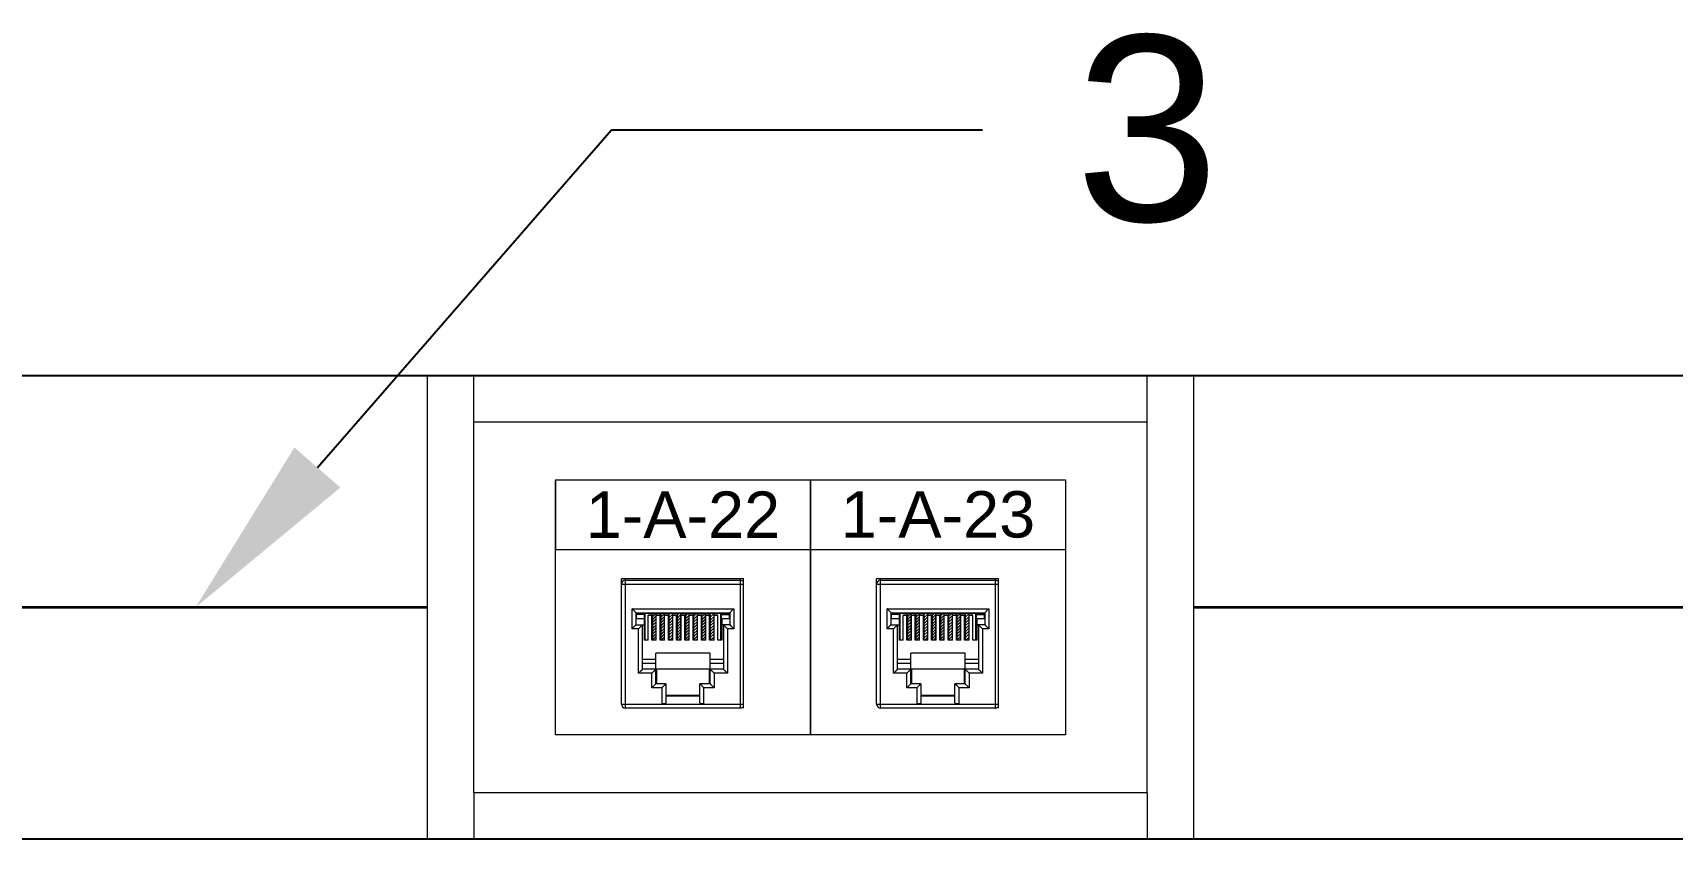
# Model space of a CAD drawing. Header units: millimetres. Extents: x 1256 to 2931, y 3298 to 3694.
# Drawn here: x 2271.39 to 2306.75, y 3450.24 to 3467.63 of the extents above; entities that cross this region are included whole.
import ezdxf
from ezdxf import colors
from ezdxf.entities.mleader import LeaderData, LeaderLine
from ezdxf.math import Vec2, Vec3

# ---------------------------------------------------------------- set-up
doc = ezdxf.new("R2010")
doc.units = ezdxf.units.MM
for name, color, linetype, lineweight in [('Canales', 250, 'Continuous', 25), ('Directrius', 1, 'Continuous', 35), ('R+D+I', 1, 'Continuous', 35), ('Roseta', 250, 'Continuous', 5)]:
    doc.layers.add(name, color=color, linetype=linetype, lineweight=lineweight)
doc.styles.get("Standard").update_dxf_attribs({"font": 'Arial.ttf'})
pattern_1 = [(45, (2164.1118, 3340.090486), (-0.03132663, 0.03132663), [])]
pattern_2 = [(45, (2169.6118, 3340.090486), (-0.03132663, 0.03132663), [])]

msp = doc.modelspace()

# ---------------------------------------------------------------- hatches: boundary and pattern name
at = {"layer": 'Roseta'}
h = msp.add_hatch(dxfattribs=at)
h.set_pattern_fill('ANSI31', color=256, scale=0.013954, style=0)
h.set_pattern_definition(pattern_1)
h.paths.add_polyline_path([(2284.832, 3455.112), (2284.773, 3455.112), (2284.758, 3455.111), (2284.758, 3454.535), (2284.832, 3454.535)])
h = msp.add_hatch(dxfattribs=at)
h.set_pattern_fill('ANSI31', color=256, scale=0.013954, style=0)
h.set_pattern_definition(pattern_1)
h.paths.add_polyline_path([(2285.01, 3455.112), (2284.947, 3455.112), (2284.935, 3455.111), (2284.935, 3454.535), (2285.01, 3454.535)])
h.paths.add_polyline_path([(2285.186, 3455.112), (2285.111, 3455.112), (2285.111, 3454.535), (2285.186, 3454.535)])
h.paths.add_polyline_path([(2285.364, 3455.112), (2285.289, 3455.112), (2285.289, 3454.535), (2285.364, 3454.535)])
h.paths.add_polyline_path([(2285.541, 3455.112), (2285.466, 3455.112), (2285.466, 3454.535), (2285.541, 3454.535)])
h.paths.add_polyline_path([(2285.643, 3454.535), (2285.718, 3454.535), (2285.718, 3455.112), (2285.643, 3455.112)])
h.paths.add_polyline_path([(2285.822, 3454.535), (2285.896, 3454.535), (2285.896, 3455.112), (2285.822, 3455.112)])
h = msp.add_hatch(dxfattribs=at)
h.set_pattern_fill('ANSI31', color=256, scale=0.013954, style=0)
h.set_pattern_definition(pattern_1)
h.paths.add_polyline_path([(2286.002, 3454.535), (2286.077, 3454.535), (2286.077, 3455.112), (2286.072, 3455.112), (2286.002, 3455.112)])
h = msp.add_hatch(dxfattribs=at)
h.set_pattern_fill('ANSI31', color=256, scale=0.013954, style=0)
h.set_pattern_definition(pattern_2)
h.paths.add_polyline_path([(2290.332, 3455.112), (2290.273, 3455.112), (2290.258, 3455.111), (2290.258, 3454.535), (2290.332, 3454.535)])
h = msp.add_hatch(dxfattribs=at)
h.set_pattern_fill('ANSI31', color=256, scale=0.013954, style=0)
h.set_pattern_definition(pattern_2)
h.paths.add_polyline_path([(2290.51, 3455.112), (2290.447, 3455.112), (2290.435, 3455.111), (2290.435, 3454.535), (2290.51, 3454.535)])
h.paths.add_polyline_path([(2290.686, 3455.112), (2290.611, 3455.112), (2290.611, 3454.535), (2290.686, 3454.535)])
h.paths.add_polyline_path([(2290.864, 3455.112), (2290.789, 3455.112), (2290.789, 3454.535), (2290.864, 3454.535)])
h.paths.add_polyline_path([(2291.041, 3455.112), (2290.966, 3455.112), (2290.966, 3454.535), (2291.041, 3454.535)])
h.paths.add_polyline_path([(2291.143, 3454.535), (2291.218, 3454.535), (2291.218, 3455.112), (2291.143, 3455.112)])
h.paths.add_polyline_path([(2291.322, 3454.535), (2291.396, 3454.535), (2291.396, 3455.112), (2291.322, 3455.112)])
h = msp.add_hatch(dxfattribs=at)
h.set_pattern_fill('ANSI31', color=256, scale=0.013954, style=0)
h.set_pattern_definition(pattern_2)
h.paths.add_polyline_path([(2291.502, 3454.535), (2291.577, 3454.535), (2291.577, 3455.112), (2291.572, 3455.112), (2291.502, 3455.112)])

# ---------------------------------------------------------------- linework, layer by layer
at = {"layer": 'Canales'}
for p, q in [((2202.104, 3460.239), (2342.104, 3460.239)), ((2342.104, 3450.239), (2202.104, 3450.239))]:
    msp.add_line(p, q, dxfattribs=at)
at = {"layer": 'R+D+I'}
for p, q in [((2279.904, 3455.239), (2269.904, 3455.239)), ((2325.144, 3455.239), (2296.424, 3455.239))]:
    msp.add_line(p, q, dxfattribs=at)
at = {"layer": 'Roseta'}
for p, q in [((2279.904, 3460.239), (2296.424, 3460.239)), ((2279.904, 3450.239), (2279.904, 3460.239)), ((2280.904, 3451.239), (2280.904, 3460.239)), ((2295.424, 3451.239), (2295.424, 3460.239)), ((2296.424, 3460.239), (2296.424, 3450.239)), ((2280.904, 3459.239), (2295.424, 3459.239)), ((2282.664, 3457.989), (2288.164, 3457.989)), ((2282.664, 3452.489), (2282.664, 3457.989)), ((2282.664, 3457.989), (2282.664, 3456.489)), ((2288.164, 3457.989), (2288.164, 3452.489)), ((2288.164, 3457.989), (2293.664, 3457.989)), ((2288.164, 3452.489), (2288.164, 3457.989)), ((2288.164, 3452.489), (2288.164, 3457.989)), ((2293.664, 3457.989), (2293.664, 3452.489)), ((2282.664, 3456.489), (2293.664, 3456.489)), ((2284.089, 3455.859), (2286.723, 3455.859)), ((2289.589, 3455.859), (2292.223, 3455.859)), ((2286.653, 3453.068), (2284.176, 3453.068)), ((2292.153, 3453.068), (2289.676, 3453.068)), ((2288.164, 3452.489), (2282.664, 3452.489)), ((2293.664, 3452.489), (2288.164, 3452.489)), ((2295.424, 3451.239), (2280.904, 3451.239)), ((2280.904, 3451.239), (2280.904, 3450.239)), ((2295.424, 3451.239), (2295.424, 3450.239)), ((2296.424, 3450.239), (2279.904, 3450.239))]:
    msp.add_line(p, q, dxfattribs=at)
at = {"layer": 'Roseta', "linetype": 'Continuous'}
for p, q in [((2284.089, 3453.155), (2284.089, 3455.859)), ((2284.089, 3455.736), (2286.723, 3455.736)), ((2284.176, 3453.068), (2284.176, 3455.859)), ((2284.176, 3455.824), (2286.653, 3455.824)), ((2286.653, 3453.068), (2286.653, 3455.859)), ((2286.723, 3453.068), (2286.723, 3455.859)), ((2289.589, 3453.155), (2289.589, 3455.859)), ((2289.589, 3455.736), (2292.223, 3455.736)), ((2289.676, 3453.068), (2289.676, 3455.859)), ((2289.676, 3455.824), (2292.153, 3455.824)), ((2292.153, 3453.068), (2292.153, 3455.859)), ((2292.223, 3453.068), (2292.223, 3455.859)), ((2284.316, 3455.211), (2286.513, 3455.211)), ((2284.316, 3454.777), (2284.316, 3455.211)), ((2284.403, 3455.124), (2286.426, 3455.124)), ((2284.403, 3454.864), (2284.403, 3455.124)), ((2284.403, 3455.124), (2284.403, 3455.124)), ((2284.403, 3455.112), (2286.426, 3455.112)), ((2284.403, 3455.072), (2284.411, 3455.072)), ((2284.411, 3454.995), (2284.411, 3455.112)), ((2284.586, 3455.082), (2284.411, 3455.082)), ((2284.586, 3454.995), (2284.411, 3454.995)), ((2284.577, 3454.995), (2284.577, 3454.535)), ((2284.586, 3454.535), (2284.586, 3455.112)), ((2284.595, 3455.112), (2284.595, 3454.535)), ((2284.662, 3454.535), (2284.662, 3455.073)), ((2284.662, 3455.073), (2284.744, 3455.073)), ((2284.744, 3455.072), (2284.662, 3455.072)), ((2284.744, 3454.535), (2284.744, 3455.073)), ((2284.751, 3455.112), (2284.751, 3454.535)), ((2284.758, 3455.112), (2284.758, 3454.535)), ((2284.773, 3455.112), (2284.758, 3455.111)), ((2284.832, 3455.112), (2284.832, 3454.535)), ((2284.84, 3454.535), (2284.84, 3455.073)), ((2284.84, 3455.073), (2284.922, 3455.073)), ((2284.922, 3455.072), (2284.84, 3455.072)), ((2284.922, 3454.535), (2284.922, 3455.073)), ((2284.93, 3455.112), (2284.93, 3454.535)), ((2284.935, 3455.112), (2284.935, 3454.535)), ((2284.947, 3455.112), (2284.935, 3455.111)), ((2285.01, 3455.112), (2285.01, 3454.535)), ((2285.018, 3454.535), (2285.018, 3455.073)), ((2285.018, 3455.073), (2285.1, 3455.073)), ((2285.1, 3455.072), (2285.018, 3455.072)), ((2285.1, 3454.535), (2285.1, 3455.073)), ((2285.109, 3455.112), (2285.109, 3454.535)), ((2285.111, 3455.112), (2285.111, 3454.535)), ((2285.186, 3455.112), (2285.186, 3454.535)), ((2285.196, 3454.535), (2285.196, 3455.073)), ((2285.196, 3455.073), (2285.277, 3455.073)), ((2285.277, 3455.072), (2285.196, 3455.072)), ((2285.277, 3454.535), (2285.277, 3455.073)), ((2285.287, 3455.112), (2285.287, 3454.535)), ((2285.289, 3455.112), (2285.289, 3454.535)), ((2285.364, 3455.112), (2285.364, 3454.535)), ((2285.373, 3454.535), (2285.373, 3455.073)), ((2285.373, 3455.073), (2285.455, 3455.073)), ((2285.455, 3455.072), (2285.373, 3455.072)), ((2285.455, 3454.535), (2285.455, 3455.073)), ((2285.466, 3455.112), (2285.466, 3454.535)), ((2285.541, 3455.112), (2285.541, 3454.535)), ((2285.541, 3455.112), (2285.541, 3454.535)), ((2285.551, 3454.535), (2285.551, 3455.073)), ((2285.551, 3455.073), (2285.633, 3455.073)), ((2285.633, 3455.072), (2285.551, 3455.072)), ((2285.633, 3454.535), (2285.633, 3455.073)), ((2285.643, 3455.112), (2285.643, 3454.535)), ((2285.718, 3455.112), (2285.718, 3454.535)), ((2285.719, 3455.112), (2285.719, 3454.535)), ((2285.729, 3454.535), (2285.729, 3455.073)), ((2285.729, 3455.073), (2285.811, 3455.073)), ((2285.811, 3455.072), (2285.729, 3455.072)), ((2285.811, 3454.535), (2285.811, 3455.073)), ((2285.822, 3455.112), (2285.822, 3454.535)), ((2285.896, 3455.112), (2285.896, 3454.535)), ((2285.9, 3455.112), (2285.9, 3454.535)), ((2285.907, 3454.535), (2285.907, 3455.073)), ((2285.907, 3455.073), (2285.989, 3455.073)), ((2285.989, 3455.072), (2285.907, 3455.072)), ((2285.989, 3454.535), (2285.989, 3455.073)), ((2286.002, 3455.112), (2286.002, 3454.535)), ((2286.077, 3455.112), (2286.072, 3455.112)), ((2286.077, 3455.113), (2286.077, 3455.112)), ((2286.077, 3455.112), (2286.077, 3454.535)), ((2286.081, 3455.112), (2286.081, 3454.535)), ((2286.085, 3454.535), (2286.085, 3455.073)), ((2286.085, 3455.073), (2286.167, 3455.073)), ((2286.167, 3455.072), (2286.085, 3455.072)), ((2286.167, 3454.535), (2286.167, 3455.073)), ((2286.234, 3454.535), (2286.234, 3455.112)), ((2286.243, 3454.535), (2286.243, 3455.112)), ((2286.243, 3455.082), (2286.417, 3455.082)), ((2286.417, 3454.995), (2286.243, 3454.995)), ((2286.252, 3454.995), (2286.252, 3454.535)), ((2286.417, 3454.995), (2286.417, 3455.112)), ((2286.426, 3455.072), (2286.417, 3455.072)), ((2286.426, 3455.124), (2286.426, 3454.864)), ((2286.426, 3455.124), (2286.426, 3455.124)), ((2286.513, 3455.211), (2286.513, 3454.777)), ((2289.816, 3455.211), (2292.013, 3455.211)), ((2289.816, 3454.777), (2289.816, 3455.211)), ((2289.903, 3455.124), (2291.926, 3455.124)), ((2289.903, 3454.864), (2289.903, 3455.124)), ((2289.903, 3455.124), (2289.903, 3455.124)), ((2289.903, 3455.112), (2291.926, 3455.112)), ((2289.903, 3455.072), (2289.911, 3455.072)), ((2289.911, 3454.995), (2289.911, 3455.112)), ((2290.086, 3455.082), (2289.911, 3455.082)), ((2290.086, 3454.995), (2289.911, 3454.995)), ((2290.077, 3454.995), (2290.077, 3454.535)), ((2290.086, 3454.535), (2290.086, 3455.112)), ((2290.095, 3455.112), (2290.095, 3454.535)), ((2290.162, 3454.535), (2290.162, 3455.073)), ((2290.162, 3455.073), (2290.244, 3455.073)), ((2290.244, 3455.072), (2290.162, 3455.072)), ((2290.244, 3454.535), (2290.244, 3455.073)), ((2290.251, 3455.112), (2290.251, 3454.535)), ((2290.258, 3455.112), (2290.258, 3454.535)), ((2290.273, 3455.112), (2290.258, 3455.111)), ((2290.332, 3455.112), (2290.332, 3454.535)), ((2290.34, 3454.535), (2290.34, 3455.073)), ((2290.34, 3455.073), (2290.422, 3455.073)), ((2290.422, 3455.072), (2290.34, 3455.072)), ((2290.422, 3454.535), (2290.422, 3455.073)), ((2290.43, 3455.112), (2290.43, 3454.535)), ((2290.435, 3455.112), (2290.435, 3454.535)), ((2290.447, 3455.112), (2290.435, 3455.111)), ((2290.51, 3455.112), (2290.51, 3454.535)), ((2290.518, 3454.535), (2290.518, 3455.073)), ((2290.518, 3455.073), (2290.6, 3455.073)), ((2290.6, 3455.072), (2290.518, 3455.072)), ((2290.6, 3454.535), (2290.6, 3455.073)), ((2290.609, 3455.112), (2290.609, 3454.535)), ((2290.611, 3455.112), (2290.611, 3454.535)), ((2290.686, 3455.112), (2290.686, 3454.535)), ((2290.696, 3454.535), (2290.696, 3455.073)), ((2290.696, 3455.073), (2290.777, 3455.073)), ((2290.777, 3455.072), (2290.696, 3455.072)), ((2290.777, 3454.535), (2290.777, 3455.073)), ((2290.787, 3455.112), (2290.787, 3454.535)), ((2290.789, 3455.112), (2290.789, 3454.535)), ((2290.864, 3455.112), (2290.864, 3454.535)), ((2290.873, 3454.535), (2290.873, 3455.073)), ((2290.873, 3455.073), (2290.955, 3455.073)), ((2290.955, 3455.072), (2290.873, 3455.072)), ((2290.955, 3454.535), (2290.955, 3455.073)), ((2290.966, 3455.112), (2290.966, 3454.535)), ((2291.041, 3455.112), (2291.041, 3454.535)), ((2291.041, 3455.112), (2291.041, 3454.535)), ((2291.051, 3454.535), (2291.051, 3455.073)), ((2291.051, 3455.073), (2291.133, 3455.073)), ((2291.133, 3455.072), (2291.051, 3455.072)), ((2291.133, 3454.535), (2291.133, 3455.073)), ((2291.143, 3455.112), (2291.143, 3454.535)), ((2291.218, 3455.112), (2291.218, 3454.535)), ((2291.219, 3455.112), (2291.219, 3454.535)), ((2291.229, 3454.535), (2291.229, 3455.073)), ((2291.229, 3455.073), (2291.311, 3455.073)), ((2291.311, 3455.072), (2291.229, 3455.072)), ((2291.311, 3454.535), (2291.311, 3455.073)), ((2291.322, 3455.112), (2291.322, 3454.535)), ((2291.396, 3455.112), (2291.396, 3454.535)), ((2291.4, 3455.112), (2291.4, 3454.535)), ((2291.407, 3454.535), (2291.407, 3455.073)), ((2291.407, 3455.073), (2291.489, 3455.073)), ((2291.489, 3455.072), (2291.407, 3455.072)), ((2291.489, 3454.535), (2291.489, 3455.073)), ((2291.502, 3455.112), (2291.502, 3454.535)), ((2291.577, 3455.112), (2291.572, 3455.112)), ((2291.577, 3455.113), (2291.577, 3455.112)), ((2291.577, 3455.112), (2291.577, 3454.535)), ((2291.581, 3455.112), (2291.581, 3454.535)), ((2291.585, 3454.535), (2291.585, 3455.073)), ((2291.585, 3455.073), (2291.667, 3455.073)), ((2291.667, 3455.072), (2291.585, 3455.072)), ((2291.667, 3454.535), (2291.667, 3455.073)), ((2291.734, 3454.535), (2291.734, 3455.112)), ((2291.743, 3454.535), (2291.743, 3455.112)), ((2291.743, 3455.082), (2291.917, 3455.082)), ((2291.917, 3454.995), (2291.743, 3454.995)), ((2291.752, 3454.995), (2291.752, 3454.535)), ((2291.917, 3454.995), (2291.917, 3455.112)), ((2291.926, 3455.072), (2291.917, 3455.072)), ((2291.926, 3455.124), (2291.926, 3454.864)), ((2291.926, 3455.124), (2291.926, 3455.124)), ((2292.013, 3455.211), (2292.013, 3454.777)), ((2284.455, 3454.777), (2284.316, 3454.777)), ((2284.403, 3454.864), (2284.577, 3454.864)), ((2284.455, 3453.818), (2284.455, 3454.777)), ((2284.542, 3453.905), (2284.542, 3454.864)), ((2286.426, 3454.864), (2286.252, 3454.864)), ((2286.286, 3454.864), (2286.286, 3453.905)), ((2286.513, 3454.777), (2286.374, 3454.777)), ((2286.374, 3454.777), (2286.374, 3453.818)), ((2289.955, 3454.777), (2289.816, 3454.777)), ((2289.903, 3454.864), (2290.077, 3454.864)), ((2289.955, 3453.818), (2289.955, 3454.777)), ((2290.042, 3453.905), (2290.042, 3454.864)), ((2291.926, 3454.864), (2291.752, 3454.864)), ((2291.786, 3454.864), (2291.786, 3453.905)), ((2292.013, 3454.777), (2291.874, 3454.777)), ((2291.874, 3454.777), (2291.874, 3453.818)), ((2284.662, 3454.535), (2284.577, 3454.535)), ((2284.84, 3454.535), (2284.744, 3454.535)), ((2284.83, 3453.591), (2284.83, 3454.254)), ((2285.999, 3454.254), (2284.83, 3454.254)), ((2285.018, 3454.535), (2284.922, 3454.535)), ((2285.196, 3454.535), (2285.1, 3454.535)), ((2285.373, 3454.535), (2285.277, 3454.535)), ((2285.551, 3454.535), (2285.455, 3454.535)), ((2285.729, 3454.535), (2285.633, 3454.535)), ((2285.907, 3454.535), (2285.811, 3454.535)), ((2286.085, 3454.535), (2285.989, 3454.535)), ((2285.999, 3453.591), (2285.999, 3454.254)), ((2286.252, 3454.535), (2286.167, 3454.535)), ((2290.162, 3454.535), (2290.077, 3454.535)), ((2290.34, 3454.535), (2290.244, 3454.535)), ((2290.33, 3453.591), (2290.33, 3454.254)), ((2291.499, 3454.254), (2290.33, 3454.254)), ((2290.518, 3454.535), (2290.422, 3454.535)), ((2290.696, 3454.535), (2290.6, 3454.535)), ((2290.873, 3454.535), (2290.777, 3454.535)), ((2291.051, 3454.535), (2290.955, 3454.535)), ((2291.229, 3454.535), (2291.133, 3454.535)), ((2291.407, 3454.535), (2291.311, 3454.535)), ((2291.585, 3454.535), (2291.489, 3454.535)), ((2291.499, 3453.591), (2291.499, 3454.254)), ((2291.752, 3454.535), (2291.667, 3454.535)), ((2284.83, 3454.114), (2284.542, 3454.114)), ((2284.83, 3454.027), (2284.542, 3454.027)), ((2286.286, 3453.905), (2284.542, 3453.905)), ((2284.834, 3453.905), (2284.834, 3453.591)), ((2284.842, 3453.905), (2284.842, 3453.591)), ((2285.987, 3453.591), (2285.987, 3453.905)), ((2285.995, 3453.591), (2285.995, 3453.905)), ((2286.286, 3454.114), (2285.999, 3454.114)), ((2286.286, 3454.027), (2285.999, 3454.027)), ((2290.33, 3454.114), (2290.042, 3454.114)), ((2290.33, 3454.027), (2290.042, 3454.027)), ((2291.786, 3453.905), (2290.042, 3453.905)), ((2290.334, 3453.905), (2290.334, 3453.591)), ((2290.342, 3453.905), (2290.342, 3453.591)), ((2291.487, 3453.591), (2291.487, 3453.905)), ((2291.495, 3453.591), (2291.495, 3453.905)), ((2291.786, 3454.114), (2291.499, 3454.114)), ((2291.786, 3454.027), (2291.499, 3454.027)), ((2284.743, 3453.818), (2284.455, 3453.818)), ((2284.743, 3453.504), (2284.743, 3453.818)), ((2285.048, 3453.591), (2284.83, 3453.591)), ((2285.048, 3453.591), (2285.048, 3453.181)), ((2285.781, 3453.181), (2285.781, 3453.591)), ((2285.999, 3453.591), (2285.781, 3453.591)), ((2286.086, 3453.818), (2286.086, 3453.504)), ((2286.374, 3453.818), (2286.086, 3453.818)), ((2290.243, 3453.818), (2289.955, 3453.818)), ((2290.243, 3453.504), (2290.243, 3453.818)), ((2290.548, 3453.591), (2290.33, 3453.591)), ((2290.548, 3453.591), (2290.548, 3453.181)), ((2291.281, 3453.181), (2291.281, 3453.591)), ((2291.499, 3453.591), (2291.281, 3453.591)), ((2291.586, 3453.818), (2291.586, 3453.504)), ((2291.874, 3453.818), (2291.586, 3453.818)), ((2284.961, 3453.504), (2284.743, 3453.504)), ((2284.961, 3453.504), (2284.961, 3453.155)), ((2285.048, 3453.347), (2285.781, 3453.347)), ((2285.048, 3453.338), (2285.781, 3453.338)), ((2285.048, 3453.329), (2285.781, 3453.329)), ((2285.868, 3453.155), (2285.868, 3453.504)), ((2286.086, 3453.504), (2285.868, 3453.504)), ((2290.461, 3453.504), (2290.243, 3453.504)), ((2290.461, 3453.504), (2290.461, 3453.155)), ((2290.548, 3453.347), (2291.281, 3453.347)), ((2290.548, 3453.338), (2291.281, 3453.338)), ((2290.548, 3453.329), (2291.281, 3453.329)), ((2291.368, 3453.155), (2291.368, 3453.504)), ((2291.586, 3453.504), (2291.368, 3453.504)), ((2284.089, 3453.155), (2286.723, 3453.155)), ((2289.589, 3453.155), (2292.223, 3453.155))]:
    msp.add_line(p, q, dxfattribs=at)
for centre, start, end in [((2284.176, 3455.736), 90, 180), ((2286.653, 3455.736), 36.2342, 90), ((2289.676, 3455.736), 90, 180), ((2292.153, 3455.736), 36.2342, 90), ((2284.176, 3453.155), 180, 270), ((2286.653, 3453.155), 270, 323.2664), ((2289.676, 3453.155), 180, 270), ((2292.153, 3453.155), 270, 323.2664)]:
    msp.add_arc(centre, 0.0872, start, end, dxfattribs=at)
for points, start_tangent, end_tangent in [([(2284.403, 3455.124), (2284.4, 3455.127), (2284.392, 3455.134), (2284.382, 3455.144), (2284.371, 3455.156), (2284.358, 3455.169), (2284.344, 3455.183), (2284.33, 3455.197), (2284.316, 3455.211)], (-0.707107, 0.707107), (-0.707107, 0.707107)), ([(2286.426, 3455.124), (2286.429, 3455.127), (2286.436, 3455.134), (2286.446, 3455.144), (2286.458, 3455.156), (2286.471, 3455.169), (2286.485, 3455.183), (2286.499, 3455.197), (2286.513, 3455.211)], (0.707107, 0.707107), (0.707107, 0.707107)), ([(2289.903, 3455.124), (2289.9, 3455.127), (2289.892, 3455.134), (2289.882, 3455.144), (2289.871, 3455.156), (2289.858, 3455.169), (2289.844, 3455.183), (2289.83, 3455.197), (2289.816, 3455.211)], (-0.707107, 0.707107), (-0.707107, 0.707107)), ([(2291.926, 3455.124), (2291.929, 3455.127), (2291.936, 3455.134), (2291.946, 3455.144), (2291.958, 3455.156), (2291.971, 3455.169), (2291.985, 3455.183), (2291.999, 3455.197), (2292.013, 3455.211)], (0.707107, 0.707107), (0.707107, 0.707107)), ([(2284.316, 3454.777), (2284.33, 3454.791), (2284.344, 3454.806), (2284.358, 3454.82), (2284.371, 3454.833), (2284.383, 3454.845), (2284.393, 3454.855), (2284.4, 3454.862), (2284.403, 3454.864)], (0.707107, 0.707107), (0.707107, 0.707107)), ([(2284.455, 3454.777), (2284.469, 3454.791), (2284.484, 3454.806), (2284.498, 3454.82), (2284.511, 3454.833), (2284.523, 3454.845), (2284.533, 3454.855), (2284.54, 3454.862), (2284.542, 3454.864)], (0.707107, 0.707107), (0.707107, 0.707107)), ([(2286.374, 3454.777), (2286.36, 3454.791), (2286.345, 3454.806), (2286.331, 3454.82), (2286.318, 3454.833), (2286.306, 3454.845), (2286.296, 3454.855), (2286.289, 3454.862), (2286.286, 3454.864)], (-0.707107, 0.707107), (-0.707107, 0.707107)), ([(2286.513, 3454.777), (2286.499, 3454.791), (2286.485, 3454.806), (2286.471, 3454.82), (2286.457, 3454.833), (2286.446, 3454.845), (2286.436, 3454.855), (2286.429, 3454.862), (2286.426, 3454.864)], (-0.707107, 0.707107), (-0.707107, 0.707107)), ([(2289.816, 3454.777), (2289.83, 3454.791), (2289.844, 3454.806), (2289.858, 3454.82), (2289.871, 3454.833), (2289.883, 3454.845), (2289.893, 3454.855), (2289.9, 3454.862), (2289.903, 3454.864)], (0.707107, 0.707107), (0.707107, 0.707107)), ([(2289.955, 3454.777), (2289.969, 3454.791), (2289.984, 3454.806), (2289.998, 3454.82), (2290.011, 3454.833), (2290.023, 3454.845), (2290.033, 3454.855), (2290.04, 3454.862), (2290.042, 3454.864)], (0.707107, 0.707107), (0.707107, 0.707107)), ([(2291.874, 3454.777), (2291.86, 3454.791), (2291.845, 3454.806), (2291.831, 3454.82), (2291.818, 3454.833), (2291.806, 3454.845), (2291.796, 3454.855), (2291.789, 3454.862), (2291.786, 3454.864)], (-0.707107, 0.707107), (-0.707107, 0.707107)), ([(2292.013, 3454.777), (2291.999, 3454.791), (2291.985, 3454.806), (2291.971, 3454.82), (2291.957, 3454.833), (2291.946, 3454.845), (2291.936, 3454.855), (2291.929, 3454.862), (2291.926, 3454.864)], (-0.707107, 0.707107), (-0.707107, 0.707107)), ([(2284.455, 3453.818), (2284.469, 3453.832), (2284.484, 3453.846), (2284.498, 3453.86), (2284.511, 3453.874), (2284.523, 3453.885), (2284.533, 3453.895), (2284.54, 3453.902), (2284.542, 3453.905)], (0.707107, 0.707107), (0.707107, 0.707107)), ([(2284.743, 3453.818), (2284.757, 3453.832), (2284.771, 3453.846), (2284.785, 3453.86), (2284.799, 3453.874), (2284.811, 3453.885), (2284.82, 3453.895), (2284.827, 3453.902), (2284.83, 3453.905)], (0.707107, 0.707107), (0.707107, 0.707107)), ([(2286.086, 3453.818), (2286.072, 3453.832), (2286.057, 3453.846), (2286.043, 3453.86), (2286.03, 3453.874), (2286.018, 3453.885), (2286.008, 3453.895), (2286.001, 3453.902), (2285.999, 3453.905)], (-0.707107, 0.707107), (-0.707107, 0.707107)), ([(2286.374, 3453.818), (2286.36, 3453.832), (2286.345, 3453.846), (2286.331, 3453.86), (2286.318, 3453.874), (2286.306, 3453.885), (2286.296, 3453.895), (2286.289, 3453.902), (2286.286, 3453.905)], (-0.707107, 0.707107), (-0.707107, 0.707107)), ([(2289.955, 3453.818), (2289.969, 3453.832), (2289.984, 3453.846), (2289.998, 3453.86), (2290.011, 3453.874), (2290.023, 3453.885), (2290.033, 3453.895), (2290.04, 3453.902), (2290.042, 3453.905)], (0.707107, 0.707107), (0.707107, 0.707107)), ([(2290.243, 3453.818), (2290.257, 3453.832), (2290.271, 3453.846), (2290.285, 3453.86), (2290.299, 3453.874), (2290.311, 3453.885), (2290.32, 3453.895), (2290.327, 3453.902), (2290.33, 3453.905)], (0.707107, 0.707107), (0.707107, 0.707107)), ([(2291.586, 3453.818), (2291.572, 3453.832), (2291.557, 3453.846), (2291.543, 3453.86), (2291.53, 3453.874), (2291.518, 3453.885), (2291.508, 3453.895), (2291.501, 3453.902), (2291.499, 3453.905)], (-0.707107, 0.707107), (-0.707107, 0.707107)), ([(2291.874, 3453.818), (2291.86, 3453.832), (2291.845, 3453.846), (2291.831, 3453.86), (2291.818, 3453.874), (2291.806, 3453.885), (2291.796, 3453.895), (2291.789, 3453.902), (2291.786, 3453.905)], (-0.707107, 0.707107), (-0.707107, 0.707107)), ([(2284.743, 3453.504), (2284.757, 3453.518), (2284.771, 3453.532), (2284.785, 3453.546), (2284.799, 3453.56), (2284.811, 3453.572), (2284.82, 3453.581), (2284.827, 3453.588), (2284.83, 3453.591)], (0.707107, 0.707107), (0.707107, 0.707107)), ([(2284.961, 3453.504), (2284.975, 3453.518), (2284.989, 3453.532), (2285.003, 3453.546), (2285.017, 3453.56), (2285.029, 3453.572), (2285.038, 3453.581), (2285.045, 3453.588), (2285.048, 3453.591)], (0.707107, 0.707107), (0.707107, 0.707107)), ([(2285.868, 3453.504), (2285.854, 3453.518), (2285.839, 3453.532), (2285.825, 3453.546), (2285.812, 3453.56), (2285.8, 3453.572), (2285.79, 3453.581), (2285.783, 3453.588), (2285.781, 3453.591)], (-0.707107, 0.707107), (-0.707107, 0.707107)), ([(2286.086, 3453.504), (2286.072, 3453.518), (2286.057, 3453.532), (2286.043, 3453.546), (2286.03, 3453.56), (2286.018, 3453.572), (2286.008, 3453.581), (2286.001, 3453.588), (2285.999, 3453.591)], (-0.707107, 0.707107), (-0.707107, 0.707107)), ([(2290.243, 3453.504), (2290.257, 3453.518), (2290.271, 3453.532), (2290.285, 3453.546), (2290.299, 3453.56), (2290.311, 3453.572), (2290.32, 3453.581), (2290.327, 3453.588), (2290.33, 3453.591)], (0.707107, 0.707107), (0.707107, 0.707107)), ([(2290.461, 3453.504), (2290.475, 3453.518), (2290.489, 3453.532), (2290.503, 3453.546), (2290.517, 3453.56), (2290.529, 3453.572), (2290.538, 3453.581), (2290.545, 3453.588), (2290.548, 3453.591)], (0.707107, 0.707107), (0.707107, 0.707107)), ([(2291.368, 3453.504), (2291.354, 3453.518), (2291.339, 3453.532), (2291.325, 3453.546), (2291.312, 3453.56), (2291.3, 3453.572), (2291.29, 3453.581), (2291.283, 3453.588), (2291.281, 3453.591)], (-0.707107, 0.707107), (-0.707107, 0.707107)), ([(2291.586, 3453.504), (2291.572, 3453.518), (2291.557, 3453.532), (2291.543, 3453.546), (2291.53, 3453.56), (2291.518, 3453.572), (2291.508, 3453.581), (2291.501, 3453.588), (2291.499, 3453.591)], (-0.707107, 0.707107), (-0.707107, 0.707107)), ([(2285.048, 3453.181), (2285.045, 3453.174), (2285.036, 3453.168), (2285.022, 3453.162), (2285.004, 3453.158), (2284.983, 3453.156), (2284.961, 3453.155)], (0, -1), (-1, 0)), ([(2285.868, 3453.155), (2285.846, 3453.156), (2285.825, 3453.158), (2285.807, 3453.162), (2285.793, 3453.168), (2285.784, 3453.174), (2285.781, 3453.181)], (-1, 0), (0, 1)), ([(2290.548, 3453.181), (2290.545, 3453.174), (2290.536, 3453.168), (2290.522, 3453.162), (2290.504, 3453.158), (2290.483, 3453.156), (2290.461, 3453.155)], (0, -1), (-1, 0)), ([(2291.368, 3453.155), (2291.346, 3453.156), (2291.325, 3453.158), (2291.307, 3453.162), (2291.293, 3453.168), (2291.284, 3453.174), (2291.281, 3453.181)], (-1, 0), (0, 1))]:
    msp.add_spline(points, degree=3, dxfattribs=dict(at, start_tangent=start_tangent, end_tangent=end_tangent))

# ---------------------------------------------------------------- texts
at = {"layer": 'Roseta', "char_height": 1, "attachment_point": 5}
for s, insert in [('1-A-22', (2285.414, 3457.238)), ('1-A-23', (2290.914, 3457.238))]:
    msp.add_mtext_dynamic_manual_height_columns(s, width=5.5, gutter_width=12.5, heights=[1.5], dxfattribs=dict(at, insert=insert))

# ---------------------------------------------------------------- leaders
at = {"layer": 'Directrius'}
ml = msp.add_multileader_mtext('Standard', dxfattribs=at)
ml.set_content('3', color=256)
ml.set_leader_properties()
ml.build(insert=Vec2(0, 0))
ctx = ml.context
ctx.base_point, ctx.plane_origin = Vec3(2291.873, 3465.535), Vec3(2274.904, 3455.239)
notes = []
notes.append((ctx, [(0, (1, 1, 0), (2283.873, 3465.535), (1, 0), 8, [(0, [(2274.904, 3455.239)], 0, [])])]))
ctx.mtext.insert, ctx.mtext.flow_direction = Vec3(2293.873, 3467.571), 5
for ctx, leaders in notes:
    for number, flags, end, landing, length, lines in leaders:
        leader = LeaderData()
        leader.index, (leader.has_last_leader_line, leader.has_dogleg_vector, leader.attachment_direction) = number, flags
        leader.last_leader_point, leader.dogleg_vector, leader.dogleg_length = Vec3(end), Vec3(landing), length
        for number, points, colour, breaks in lines:
            line = LeaderLine()
            line.index, line.vertices, line.color, line.breaks = number, Vec3.list(points), colors.encode_raw_color(colour), breaks
            leader.lines.append(line)
        ctx.leaders.append(leader)

doc.saveas('drawing.dxf')
